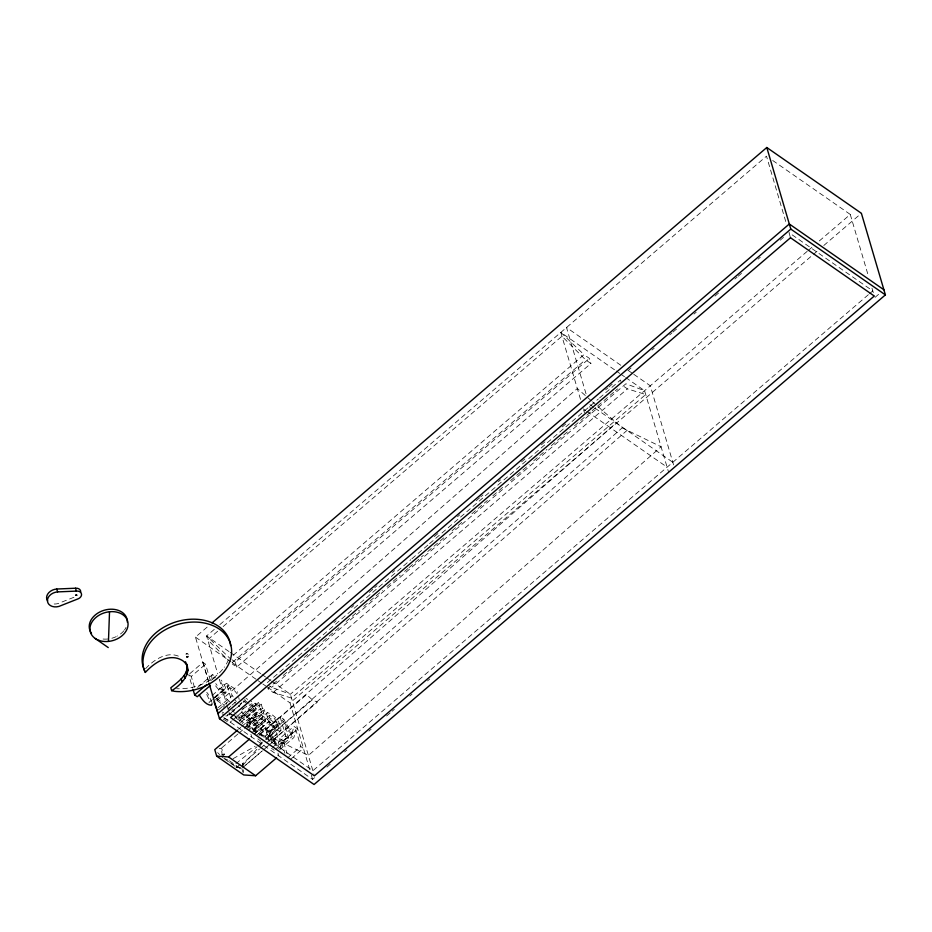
<?xml version="1.0" encoding="UTF-8"?>
<svg xmlns="http://www.w3.org/2000/svg" width="932" height="932" viewBox="0 0 932 932"><rect width="100%" height="100%" fill="white"/><g stroke="black" fill="none" stroke-linecap="round" stroke-linejoin="round"><path stroke-width="0.7" stroke-dasharray="4.66 3.5" d="M187.029 653.856C183.499 655.569 189.394 650.361 187.88 656.722M237.87 734.043L221.397 748.163L222.48 757.599L229.4 760.757L229.237 762.294L240.211 768.283L258.117 747.848M227.664 714.401L227.163 715.846L225.742 715.962M241.947 702.169L241.446 703.602L227.163 715.846M242.099 767.141L243.007 763.203L259.492 749.083M279.961 748.478L281.604 742.082L295.887 729.849L300.815 746.555L303.366 748.338L290.178 759.638M279.635 749.759L293.918 737.515L295.887 729.849M277.689 745.81L291.972 733.577L283.829 719.329L280.043 716.685L265.76 728.929L269.546 731.562L277.689 745.81L279.647 738.587L293.93 726.343L297.658 728.941L283.375 741.173L287.044 753.65M291.972 733.577L293.93 726.343M228.014 709.124L230.88 706.083M241.842 726.447L256.568 713.632L255.776 708.169L251.419 701.26M266.622 742.804L280.905 730.56C281.173 722.976 274.66 714.378 267.309 712.654L252.362 726.051L253.178 730.024L263.861 737.457L264.129 738.587M255.17 727.601L255.147 729.896L263.313 735.581L277.596 723.337L273.903 717.791L269.453 715.357L255.17 727.601L259.62 730.036L263.313 735.581M269.453 715.357L269.43 717.663L277.596 723.337M213.44 698.662L223.575 689.738L223.202 686.802L220.872 681.84A5.208 1.782 49.4 0 0 219.241 679.882M214.383 677.948L214.64 677.506A5.173 1.771 49.4 0 1 215.653 677.389M222.48 757.599L224.344 754.279L221.397 748.163L216.084 749.351M216.9 700.526L226.161 692.429L225.253 686.861L222.317 681.676A9.11 3.111 49.4 0 0 221.035 680.08M259.061 746.777L262.824 742.478M197.537 687.501L212.31 674.721L216.713 676.178M212.31 674.721L211.622 676.166L212.1 679.09M248.495 730.455L262.964 718.036L260.459 708.541L255.683 705.209L255.077 703.182L240.794 715.427L241.4 717.454L246.176 720.774L248.203 727.694M267.309 712.654L266.645 713.807L267.461 717.78L278.144 725.212L278.47 727.216L263.651 740.392M240.409 722.521L253.97 710.895L253.807 708.285L249.054 704.976M252.118 732.482L265.62 720.89L263.045 710.347L264.805 711.559L250.522 723.803L248.762 722.58L264.21 709.532L262.451 708.308L261.228 704.126L258.63 702.32L244.347 714.564L245.57 718.747L259.853 706.503L258.63 702.32M254.599 731.958L249.962 723.686L249.904 719.597L252.77 718.607C262.078 722.836 271.433 732.121 271.631 742.816L277.34 737.923C277.154 727.216 267.787 717.943 258.479 713.714L255.624 714.693C255.811 725.399 265.177 734.672 274.486 738.901L308.375 755.444L661.103 446.778L622.215 427.846L616.402 422.72L263.674 731.387L238.709 709.532M269.488 736.513L622.215 427.846M627.213 430.246L274.486 738.901L277.34 737.923M145.567 668.675C154.071 659.46 168.04 650.221 180.645 657.188M208.558 681.618L195.464 637.115L208.721 625.756M214.302 629.356L206.578 635.973L217.762 673.952M219.824 624.626L766.488 156.157L786.55 224.309M217.634 631.29L207.708 639.806L228.2 660.229M223.156 626.56L561.938 336.242L585.506 359.74L590.911 363.492L236.681 667.056L232.359 664.05M189.779 673.685L202.966 662.384L205.564 664.19L210.329 680.407M194.462 687.245L191.27 676.434L205.564 664.19M233.093 655.359L584.003 354.638L589.408 358.389L590.911 363.492M211.343 680.325L214.64 677.506M232.383 662.349L585.506 359.74M236.681 667.056L235.179 661.953L589.408 358.389M212.123 695.482L226.406 683.238L234.002 688.305L237.811 692.406M214.57 697.183L228.853 684.938M212.345 699.606L209.048 702.425L208.919 699.047L206.589 694.084A5.208 1.782 49.4 0 0 204.958 692.127M214.896 697.905L229.179 685.672M215.49 699.909L229.773 687.665L233.909 689.96L237.182 693.851M217.843 707.889L232.126 695.645L229.773 687.665M218.438 709.904L230.519 699.548M231.986 705.14L236.379 701.377M333.924 622.634L336.137 620.747M351.585 607.501L353.787 605.614M369.247 592.379L373.65 588.593M374.757 587.649L376.971 585.75M392.419 572.516L394.62 570.629M434.347 536.576L438.762 532.801M457.519 516.724L459.732 514.825M476.287 500.647L479.596 497.805M480.691 496.861L482.904 494.974M498.352 481.728L500.554 479.84M521.524 461.876L524.832 459.033M541.387 444.855L545.803 441.069M562.357 426.879L565.666 424.048M605.602 389.821L607.815 387.922M608.922 386.978L612.231 384.135M628.809 369.934L631.022 368.047M652.004 350.048L654.217 348.16M669.689 334.903L671.89 333.015M672.997 332.06L677.413 328.274M693.991 314.072L696.204 312.185M714.984 296.085L719.399 292.298M734.87 279.041L737.072 277.154M738.179 276.21L741.499 273.367M758.066 259.166L760.279 257.267M780.166 240.223L783.474 237.392M230.81 712.968L245.093 700.736L244.836 699.198M267.368 682.62L410.826 559.689M411.921 558.746L428.475 544.556M429.582 543.612L598.414 398.919M599.521 397.976L620.491 380.011L621.609 383.833M241.912 710.009L245.209 707.19L252.549 713.166L255.123 714.18L256.568 713.632M276.594 681.106L267.764 688.666L273.169 692.429L291.483 698.068L645.713 394.516L627.399 388.865L621.994 385.114M283.212 675.432L295.351 665.029M304.182 657.468L317.416 646.109M322.938 641.391L339.493 627.201M346.11 621.528L359.356 610.18M363.771 606.394L382.528 590.317M386.943 586.543L400.189 575.184M404.593 571.409L407.913 568.567M409.008 567.623L423.361 555.332M427.776 551.546L444.319 537.368M452.055 530.739L464.183 520.336M471.918 513.718L487.366 500.484M492.877 495.754L505.016 485.351M510.538 480.621L529.294 464.544M533.71 460.757L546.956 449.41M551.36 445.636L570.128 429.559M574.543 425.773L591.086 411.583M592.193 410.639L596.608 406.865M597.715 405.909L614.27 391.731M615.365 390.788L617.578 388.889M223.296 719.12L229.295 722.883L231.497 720.995M232.592 720.063L243.578 710.638L242.833 708.087M269.511 685.824L271.666 687.327L625.896 383.774L644.583 390.683L668.605 472.279M233.14 714.588L238.965 718.642L253.248 706.409L251.127 702.635M241.4 717.454L255.683 705.209M239.792 721.659L239.524 720.518L253.807 708.285M273.169 692.429L627.399 388.865M250.522 723.803L249.927 721.764L248.168 720.553L246.933 716.37L261.228 704.126M246.176 720.774L260.459 708.541M248.168 720.553L262.451 708.308M238.592 729.232L240.759 727.379M249.904 719.597L255.624 714.693M252.77 718.607L258.479 713.714M244.394 727.636L258.677 715.403L262.777 718.211M238.976 733.1L243.369 729.337M244.464 728.393L255.671 718.793M246.141 728.906L259.329 717.605L258.677 715.403M257.768 721.007L263.476 716.114M807.182 251.349L290.365 694.247L271.666 687.327M808.289 250.405L812.704 246.619M819.333 240.934L850.264 214.43L772.383 160.257M252.91 729.791L258.618 724.898M253.178 730.024L267.461 717.78M255.147 729.896L269.43 717.663M309.704 769.657L290.05 702.903L818.284 250.219M823.806 245.489L861.389 213.288M254.483 733.682L268.765 721.45L274.591 726.89L277.934 728.148M254.634 733.787L269.29 721.24M256.37 735.418L269.558 724.117L268.765 721.45M258.921 735.464L306.523 694.666L312.337 699.792L317.334 702.18L270.676 742.163M269.546 731.562L283.829 719.329M268.626 732.622L274.346 727.717M263.861 737.457L278.144 725.212M272.144 743.258L269.278 733.507L283.561 721.275L292.264 736.373L293.918 737.515M265.678 739.775L312.337 699.792M260.587 748.14L264.991 744.377M269.383 740.602L277.293 733.822M261.741 751.285L243.066 767.292L243.007 763.203L238.336 765.731M266.144 747.522L268.334 745.635M242.868 767.525L262.37 750.808M263.453 749.887L267.787 746.171M268.87 745.239L274.288 740.602L271.585 738.727M272.563 747.382L285.751 736.082L280.043 716.685M275.301 749.281L288.477 737.981L283.561 721.275M277.981 748.606L292.264 736.373M287.627 757.856L300.815 746.555M868.356 294.71L312.872 770.741L234.911 716.522M869.463 293.766L872.783 290.924L788.996 232.65L790.499 237.753M223.797 717.663L312.57 779.397L314.783 777.498M326.934 767.083L330.254 764.24M344.619 751.938L346.82 750.039M368.932 731.096L371.134 729.208M386.605 715.951L391.032 712.153M392.139 711.209L394.341 709.322M409.812 696.064L412.026 694.165M427.497 680.908L429.71 679.009M498.224 620.293L500.437 618.405M875.055 297.366L879.482 293.568M280.905 730.56L279.46 731.107L276.897 730.094L269.558 724.117M235.912 763.634L257.081 746.742M258.199 745.845L262.661 742.291M233.082 758.683L255.182 746.241M260.086 743.48L262.544 742.093M223.331 690.193L219.649 688.69L215.77 683.575M73.931 597.284L58.087 603.54A9.751 7.293 -16.4 0 1 50.887 603.353M241.446 703.602L240.025 703.718M225.695 692.989C220.779 693.117 217.203 687.991 214.5 684.391M221.781 754.897L224.344 754.279M228.69 707.959L229.377 707.866M253.026 724.886C259.655 726.098 264.234 733.111 266.447 739.111M253.597 711.221L250.242 709.963L245.535 705.71M265.294 721.182L259.329 717.605M235.889 765.265L240.211 768.283L235.994 767.001L238.825 767.118M235.994 767.001L240.631 768.154M223.831 712.945L222.259 712.106M246.036 698.406L247.714 699.349M231.753 710.65L234.41 712.328M216.434 698.371L221.047 701.773L224.659 706.293M217.086 700.514L220.535 703.031L223.517 707.248M238.406 705.792L239.699 706.619M224.123 718.036L228.55 720.331L229.295 722.883M620.805 365.274L566.516 327.528L586.17 394.283M627.877 370.202L632.595 373.476M633.783 374.303L650.303 385.79L674.314 467.386M580.519 399.397L560.808 332.421L615.085 370.167M616.262 370.994L619.803 373.452M620.992 374.268L624.522 376.738M625.71 377.553L644.583 390.683M593.754 407.296L589.036 404.022L590.538 409.113M594.931 408.123L672.811 462.284M583.327 408.915L585.68 410.558M586.857 411.373L667.102 467.177M229.004 651.573L206.578 635.973L229.773 658.19M230.181 652.388L260.867 673.731M262.043 674.547L265.585 677.016M266.762 677.832L270.303 680.29M271.48 681.117L290.365 694.247L314.002 774.562M231.94 659.705L235.179 661.953M195.464 637.115L230.938 661.79M232.115 662.605L256.952 679.871M258.129 680.698L261.671 683.168M262.859 683.983L266.401 686.453M267.589 687.28L290.05 702.903M255.077 703.182L259.853 706.503M245.093 700.736L248.588 703.159M249.753 703.975L253.248 706.409M243.112 700.852L247.865 704.149M285.751 736.082L288.477 737.981M191.27 676.434L188.683 674.628L192.656 688.142M279.647 738.587L283.375 741.173M244.347 714.564L246.933 716.37M240.794 715.427L245.57 718.747M249.962 723.686L247.26 721.811L249.298 728.766M230.262 713.283L233.746 715.706M228.829 713.096L239.524 720.518M271.468 748.326L274.194 750.225M229.4 760.757L234.806 764.52M224.729 759.161L234.864 766.209M260.902 741.243L257.861 738.808M222.084 713.702L223.505 714.774M232.685 709.462L234.247 710.65M591.436 400.865L577.316 388.516L224.589 697.171L230.018 701.924M592.519 401.82L596.864 405.618M597.948 406.573L616.402 422.72M235.144 700.363L236.367 701.47M560.808 332.421L584.003 354.638M217.657 752.637L219.579 754.617M232.126 695.645L233.21 696.88M234.724 702.344L235.423 703.206M238.464 715.159L242.483 723.803M236.845 714.867L238.965 718.642M269.278 733.507L277.258 747.347M230.81 697.94L226.406 683.238M850.264 214.43L868.682 277.014M871.968 288.139L874.286 296.026M583.7 410.185L584.446 412.736M311.335 775.226L312.57 779.397M281.604 742.082L284.889 753.231M274.288 740.602L275.919 746.171M277.969 753.126L278.785 755.899M264.21 709.532L264.805 711.559M265.76 728.929L269.837 742.781M248.762 722.58L250.743 729.302M250.941 734.323L251.756 737.107M219.37 679.416L226.639 704.126M227.047 705.524L228.282 709.695M229.097 712.479L229.843 715.019M241.784 768.446L242.937 772.348M202.966 662.384L208.535 681.304M211.983 702.507L208.034 693.921A9.11 3.111 49.4 0 0 206.753 692.325M238.743 697.462L239.163 699.443M243.275 769.844L243.485 772.395M126.018 627.411A19.409 14.516 -16.4 0 1 124.527 629.904M123.84 630.789A19.409 14.516 -16.4 0 1 117.35 636.043M116.244 636.614A19.409 14.516 -16.4 0 1 108.997 638.851M107.751 639.003A19.409 14.516 -16.4 0 1 102.835 639.003M228.445 659.809A45.144 33.75 -16.4 0 1 224.216 667.3M222.62 669.362A45.144 33.75 -16.4 0 1 176.579 688.701"/><path stroke-width="1.4" d="M108.462 641.414L109.522 611.742M171.651 690.682C180.901 685.253 195.604 670.388 182.777 660.718C169.542 652.388 154.328 662.547 145.357 672.438L144.157 670.155A45.144 33.75 -16.4 0 1 184.653 622.879A45.144 33.75 -16.4 0 1 231.334 655.347A45.144 33.75 -16.4 0 1 174.633 691.346L171.651 690.682L170.812 687.816C177.919 681.805 191.736 672.857 185.445 661.732M212.077 703.765L211.413 705.233C205.867 705.14 201.906 699.268 199.25 694.911M212.042 622.914L766.791 147.501L861.389 213.288L885.4 294.885L314.072 784.499L219.474 718.712L208.966 683.016M210.422 685.404L197.246 696.705L194.648 694.899L206.729 684.542M217.971 713.609L789.311 223.995L883.897 289.782M219.474 718.712L790.814 229.097L766.791 147.501M237.509 730.164L214.768 749.654L216.678 756.143L243.706 774.946L255.624 775.75L276.583 757.798M216.678 756.143L228.596 756.959L249.555 738.994M47.602 600.895A9.751 7.293 -16.4 0 1 56.724 589.024L75.539 588.22A5.417 4.054 -16.4 0 1 80.711 591.82M57.574 591.902L76.377 591.098A5.417 4.054 -16.4 0 1 81.527 594.162A5.417 4.054 -16.4 0 1 77.472 599.09L58.937 606.417A9.751 7.293 -16.4 0 1 47.45 601.093A9.751 7.293 -16.4 0 1 57.574 591.902L56.724 589.024M790.814 229.097L885.4 294.885M95.146 638.455L108.252 647.565M228.596 756.959L255.624 775.75M218.193 713.493L214.022 701.924M186.633 663.992L187.483 666.858M187.146 667.755L187.996 670.632M193.052 689.494L194.648 694.899M186.353 671.669L187.204 674.547M184.326 675.444L185.177 678.31M181.192 678.822L182.031 681.7M145.357 672.438L143.318 667.289A45.144 33.75 -16.4 0 1 179.41 620.922A45.144 33.75 -16.4 0 1 230.623 645.608M75.539 588.22L76.377 591.098M91.511 633.271A19.409 14.516 -16.4 0 1 90.194 631.069M89.74 629.892A19.409 14.516 -16.4 0 1 106.318 609.714A19.409 14.516 -16.4 0 1 127.346 622.215M186.703 656.85L187.88 656.722L186.703 656.85M75.725 595.187L76.762 595.187L75.725 595.187M790.499 237.753L230.6 717.57L314.375 775.843L874.286 296.026L790.499 237.753M99.002 640.401A19.409 14.516 -16.4 0 0 128.057 624.638A19.409 14.516 -16.4 0 0 99.922 614.712A19.409 14.516 -16.4 0 0 99.002 640.401"/></g></svg>
